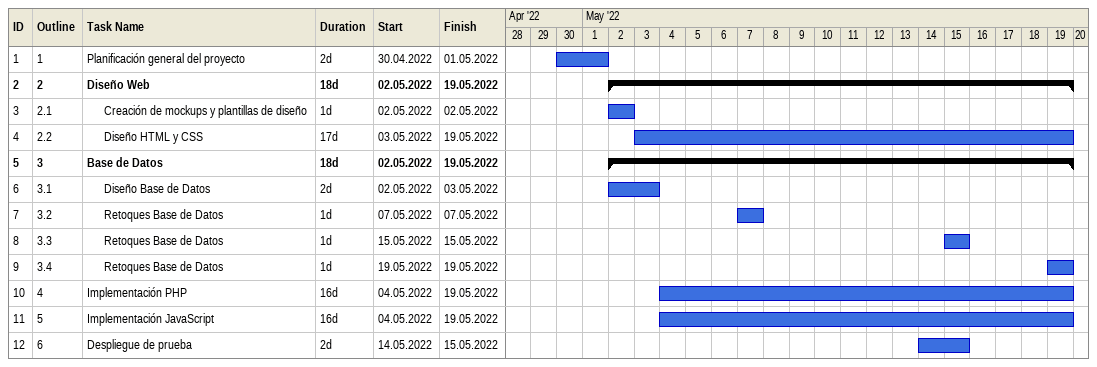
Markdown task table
| ID | WBS | Task | Duration | Start | Finish |
|---|---|---|---|---|---|
| 1 | 1 | Planificación general del proyecto | 2d | 2022-04-30 | 2022-05-01 |
| 2 | 2 | **Diseño Web** | 18d | 2022-05-02 | 2022-05-19 |
| 3 | 2.1 | Creación de mockups y plantillas de diseño | 1d | 2022-05-02 | 2022-05-02 |
| 4 | 2.2 | Diseño HTML y CSS | 17d | 2022-05-03 | 2022-05-19 |
| 5 | 3 | **Base de Datos** | 18d | 2022-05-02 | 2022-05-19 |
| 6 | 3.1 | Diseño Base de Datos | 2d | 2022-05-02 | 2022-05-03 |
| 7 | 3.2 | Retoques Base de Datos | 1d | 2022-05-07 | 2022-05-07 |
| 8 | 3.3 | Retoques Base de Datos | 1d | 2022-05-15 | 2022-05-15 |
| 9 | 3.4 | Retoques Base de Datos | 1d | 2022-05-19 | 2022-05-19 |
| 10 | 4 | Implementación PHP | 16d | 2022-05-04 | 2022-05-19 |
| 11 | 5 | Implementación JavaScript | 16d | 2022-05-04 | 2022-05-19 |
| 12 | 6 | Despliegue de prueba | 2d | 2022-05-14 | 2022-05-15 |
